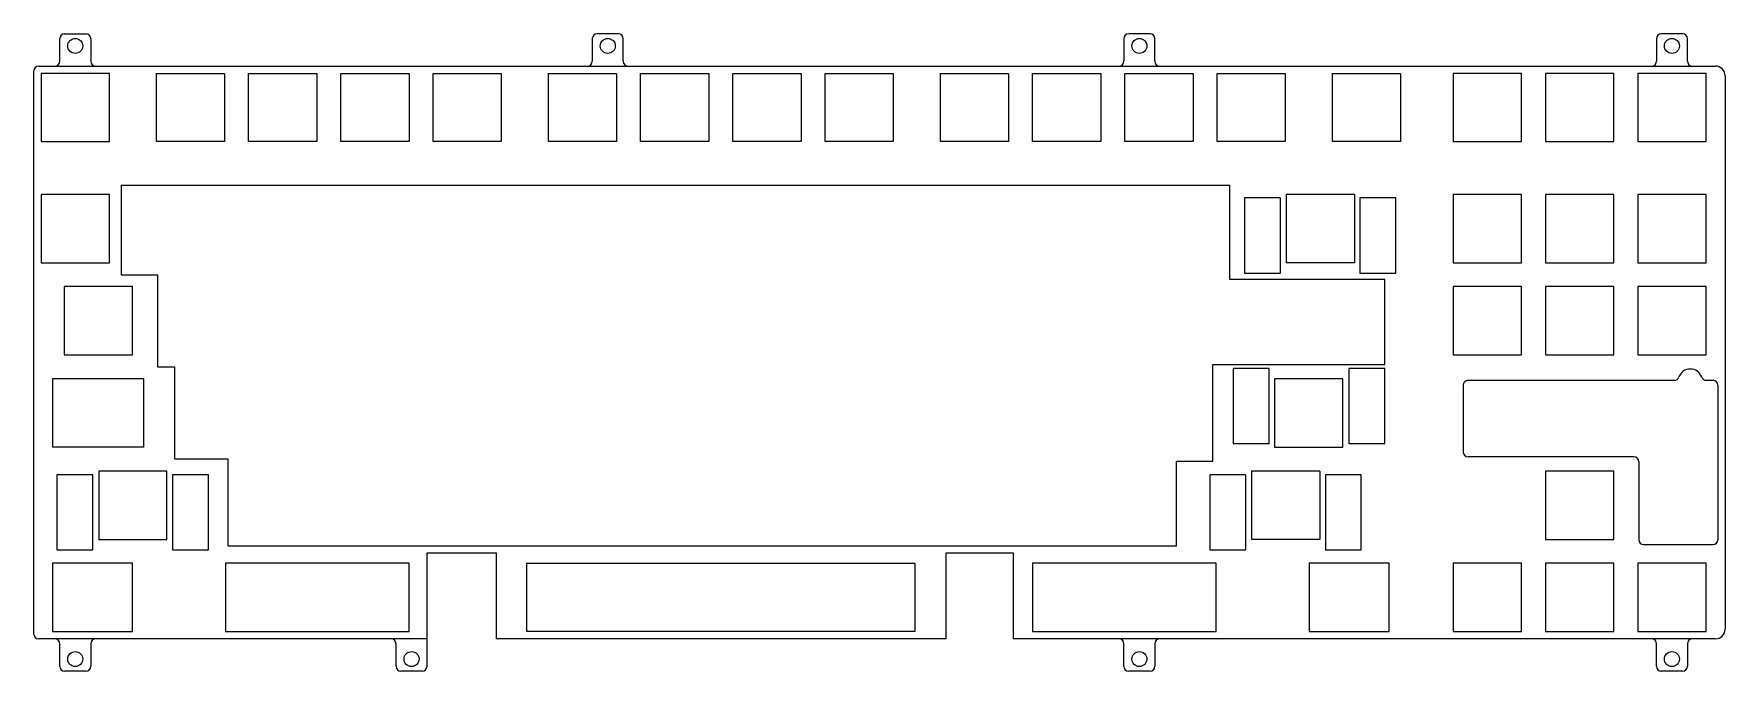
# Model space of a CAD drawing. Header units: millimetres. Extents: x 71 to 420, y 126 to 257.
import ezdxf

# ---------------------------------------------------------------- set-up
doc = ezdxf.new("R2010")
doc.units = ezdxf.units.MM
doc.header["$LTSCALE"] = 23.1
doc.layers.get('0').update_dxf_attribs({"linetype": 'CONTINUOUS'})
doc.layers.add('도면층1', color=1, linetype='CONTINUOUS')

msp = doc.modelspace()

# ---------------------------------------------------------------- linework, layer by layer
at = {"color": 7, "linetype": 'Continuous'}
for p, q in [((76.36, 251.72), (76.36, 256.39)), ((77.36, 257.39), (81.76, 257.39)), ((82.76, 256.39), (82.76, 251.72)), ((186.36, 256.39), (186.36, 251.72)), ((191.76, 257.39), (187.36, 257.39)), ((192.76, 251.72), (192.76, 256.39)), ((296.16, 256.39), (296.16, 251.72)), ((301.56, 257.39), (297.16, 257.39)), ((302.56, 251.72), (302.56, 256.39)), ((406.16, 256.39), (406.16, 251.72)), ((411.56, 257.39), (407.16, 257.39)), ((412.56, 251.72), (412.56, 256.39)), ((71.01, 133.42), (71.01, 249.72)), ((72.01, 250.72), (418.36, 250.72)), ((72.51, 249.22), (72.51, 235.12)), ((86.61, 249.22), (72.51, 249.22)), ((86.61, 235.12), (86.61, 249.22)), ((96.32, 235.12), (96.32, 249.22)), ((96.32, 249.22), (110.42, 249.22)), ((110.42, 249.22), (110.42, 235.12)), ((115.37, 235.12), (115.37, 249.22)), ((115.37, 249.22), (129.47, 249.22)), ((129.47, 249.22), (129.47, 235.12)), ((134.42, 235.12), (134.42, 249.22)), ((134.42, 249.22), (148.52, 249.22)), ((148.52, 249.22), (148.52, 235.12)), ((153.47, 235.12), (153.47, 249.22)), ((153.47, 249.22), (167.57, 249.22)), ((167.57, 249.22), (167.57, 235.12)), ((177.29, 235.12), (177.29, 249.22)), ((177.29, 249.22), (191.39, 249.22)), ((191.39, 249.22), (191.39, 235.12)), ((196.34, 235.12), (196.34, 249.22)), ((196.34, 249.22), (210.44, 249.22)), ((210.44, 249.22), (210.44, 235.12)), ((215.39, 235.12), (215.39, 249.22)), ((215.39, 249.22), (229.49, 249.22)), ((229.49, 249.22), (229.49, 235.12)), ((234.44, 235.12), (234.44, 249.22)), ((234.44, 249.22), (248.54, 249.22)), ((248.54, 249.22), (248.54, 235.12)), ((258.25, 235.12), (258.25, 249.22)), ((258.25, 249.22), (272.35, 249.22)), ((272.35, 249.22), (272.35, 235.12)), ((277.3, 235.12), (277.3, 249.22)), ((277.3, 249.22), (291.4, 249.22)), ((291.4, 249.22), (291.4, 235.12)), ((296.35, 235.12), (296.35, 249.22)), ((296.35, 249.22), (310.45, 249.22)), ((310.45, 249.22), (310.45, 235.12)), ((315.4, 249.22), (329.5, 249.22)), ((315.4, 235.12), (315.4, 249.22)), ((329.5, 249.22), (329.5, 235.12)), ((339.22, 249.22), (353.32, 249.22)), ((339.22, 235.12), (339.22, 249.22)), ((353.32, 249.22), (353.32, 235.12)), ((378.31, 249.22), (364.21, 249.22)), ((364.21, 249.22), (364.21, 235.12)), ((378.31, 235.12), (378.31, 249.22)), ((397.36, 249.22), (383.26, 249.22)), ((383.26, 249.22), (383.26, 235.12)), ((397.36, 235.12), (397.36, 249.22)), ((416.41, 249.22), (402.31, 249.22)), ((402.31, 249.22), (402.31, 235.12)), ((416.41, 235.12), (416.41, 249.22)), ((420.36, 248.72), (420.36, 134.42)), ((72.51, 235.12), (86.61, 235.12)), ((110.42, 235.12), (96.32, 235.12)), ((129.47, 235.12), (115.37, 235.12)), ((148.52, 235.12), (134.42, 235.12)), ((167.57, 235.12), (153.47, 235.12)), ((191.39, 235.12), (177.29, 235.12)), ((210.44, 235.12), (196.34, 235.12)), ((229.49, 235.12), (215.39, 235.12)), ((248.54, 235.12), (234.44, 235.12)), ((272.35, 235.12), (258.25, 235.12)), ((291.4, 235.12), (277.3, 235.12)), ((310.45, 235.12), (296.35, 235.12)), ((329.5, 235.12), (315.4, 235.12)), ((353.32, 235.12), (339.22, 235.12)), ((364.21, 235.12), (378.31, 235.12)), ((383.26, 235.12), (397.36, 235.12)), ((402.31, 235.12), (416.41, 235.12)), ((72.51, 224.22), (72.51, 210.12)), ((86.61, 224.22), (72.51, 224.22)), ((86.61, 210.12), (86.61, 224.22)), ((343.78, 224.22), (329.68, 224.22)), ((329.68, 224.22), (329.68, 210.12)), ((343.78, 224.22), (343.78, 210.12)), ((378.31, 224.22), (364.21, 224.22)), ((364.21, 224.22), (364.21, 210.12)), ((378.31, 210.12), (378.31, 224.22)), ((397.36, 224.22), (383.26, 224.22)), ((383.26, 224.22), (383.26, 210.12)), ((397.36, 210.12), (397.36, 224.22)), ((416.41, 224.22), (402.31, 224.22)), ((402.31, 224.22), (402.31, 210.12)), ((416.41, 210.12), (416.41, 224.22)), ((328.46, 223.48), (321.06, 223.48)), ((321.06, 223.48), (321.06, 207.98)), ((328.46, 223.48), (328.46, 207.98)), ((352.33, 223.48), (344.93, 223.48)), ((344.93, 223.48), (344.93, 207.98)), ((352.33, 207.98), (352.33, 223.48)), ((72.51, 210.12), (86.61, 210.12)), ((343.78, 210.12), (329.68, 210.12)), ((364.21, 210.12), (378.31, 210.12)), ((383.26, 210.12), (397.36, 210.12)), ((402.31, 210.12), (416.41, 210.12)), ((321.06, 207.98), (328.46, 207.98)), ((344.93, 207.98), (352.33, 207.98)), ((77.27, 205.17), (77.27, 191.07)), ((91.37, 205.17), (77.27, 205.17)), ((91.37, 191.07), (91.37, 205.17)), ((378.31, 205.17), (364.21, 205.17)), ((364.21, 205.17), (364.21, 191.07)), ((378.31, 191.07), (378.31, 205.17)), ((397.36, 205.17), (383.26, 205.17)), ((383.26, 205.17), (383.26, 191.07)), ((397.36, 191.07), (397.36, 205.17)), ((416.41, 205.17), (402.31, 205.17)), ((402.31, 205.17), (402.31, 191.07)), ((416.41, 191.07), (416.41, 205.17)), ((77.27, 191.07), (91.37, 191.07)), ((364.21, 191.07), (378.31, 191.07)), ((383.26, 191.07), (397.36, 191.07)), ((402.31, 191.07), (416.41, 191.07)), ((74.89, 186.12), (74.89, 172.02)), ((93.75, 186.12), (74.89, 186.12)), ((93.75, 172.02), (93.75, 186.12)), ((326.15, 188.26), (318.75, 188.26)), ((318.75, 188.26), (318.75, 172.76)), ((326.15, 172.76), (326.15, 188.26)), ((341.4, 186.12), (327.3, 186.12)), ((327.3, 186.12), (327.3, 172.02)), ((341.4, 172.02), (341.4, 186.12)), ((350.03, 188.26), (342.63, 188.26)), ((342.63, 188.26), (342.63, 172.76)), ((350.03, 172.76), (350.03, 188.26)), ((367.26, 185.82), (409.86, 185.82)), ((416.46, 185.82), (417.86, 185.82)), ((366.26, 184.82), (366.26, 171.02)), ((418.86, 184.82), (418.86, 152.89)), ((93.75, 172.02), (74.89, 172.02)), ((318.75, 172.76), (326.15, 172.76)), ((327.3, 172.02), (341.4, 172.02)), ((342.63, 172.76), (350.03, 172.76)), ((401.51, 170.02), (367.26, 170.02)), ((402.51, 169.02), (402.51, 152.89)), ((75.79, 166.33), (75.79, 150.83)), ((83.19, 166.33), (75.79, 166.33)), ((83.19, 150.83), (83.19, 166.33)), ((84.41, 167.07), (84.41, 152.97)), ((98.51, 167.07), (84.41, 167.07)), ((98.51, 152.97), (98.51, 167.07)), ((99.66, 166.33), (99.66, 150.83)), ((107.06, 166.33), (99.66, 166.33)), ((107.06, 150.83), (107.06, 166.33)), ((321.31, 166.33), (313.91, 166.33)), ((313.91, 166.33), (313.91, 150.83)), ((321.31, 166.33), (321.31, 150.83)), ((336.64, 167.07), (322.54, 167.07)), ((322.54, 167.07), (322.54, 152.97)), ((336.64, 167.07), (336.64, 152.97)), ((345.19, 166.33), (337.79, 166.33)), ((337.79, 166.33), (337.79, 150.83)), ((345.19, 150.83), (345.19, 166.33)), ((397.36, 167.07), (383.26, 167.07)), ((383.26, 167.07), (383.26, 152.97)), ((397.36, 152.97), (397.36, 167.07)), ((75.79, 150.83), (83.19, 150.83)), ((84.41, 152.97), (98.51, 152.97)), ((99.66, 150.83), (107.06, 150.83)), ((313.91, 150.83), (321.31, 150.83)), ((336.64, 152.97), (322.54, 152.97)), ((337.79, 150.83), (345.19, 150.83)), ((383.26, 152.97), (397.36, 152.97)), ((403.51, 151.89), (417.86, 151.89)), ((74.89, 148.02), (74.89, 133.92)), ((91.37, 148.02), (74.89, 148.02)), ((91.37, 133.92), (91.37, 148.02)), ((110.61, 148.02), (110.61, 133.92)), ((148.52, 148.02), (110.61, 148.02)), ((148.52, 133.92), (148.52, 148.02)), ((152.22, 126.75), (152.22, 150.22)), ((152.22, 150.22), (166.47, 150.22)), ((166.47, 150.22), (166.47, 132.42)), ((172.86, 133.92), (172.86, 148.02)), ((172.86, 148.02), (252.96, 148.02)), ((252.96, 148.02), (252.96, 133.92)), ((259.37, 150.22), (273.32, 150.22)), ((259.37, 150.22), (259.37, 132.42)), ((273.32, 150.22), (273.32, 132.42)), ((315.21, 148.02), (277.29, 148.02)), ((277.29, 148.02), (277.29, 133.92)), ((315.21, 133.92), (315.21, 148.02)), ((350.93, 148.02), (334.44, 148.02)), ((334.44, 148.02), (334.44, 133.92)), ((350.93, 133.92), (350.93, 148.02)), ((378.31, 148.02), (364.21, 148.02)), ((364.21, 148.02), (364.21, 133.92)), ((378.31, 133.92), (378.31, 148.02)), ((397.36, 148.02), (383.26, 148.02)), ((383.26, 148.02), (383.26, 133.92)), ((397.36, 133.92), (397.36, 148.02)), ((416.41, 148.02), (402.31, 148.02)), ((402.31, 148.02), (402.31, 133.92)), ((416.41, 133.92), (416.41, 148.02)), ((74.89, 133.92), (91.37, 133.92)), ((110.61, 133.92), (148.52, 133.92)), ((252.96, 133.92), (172.86, 133.92)), ((277.29, 133.92), (315.21, 133.92)), ((334.44, 133.92), (350.93, 133.92)), ((364.21, 133.92), (378.31, 133.92)), ((383.26, 133.92), (397.36, 133.92)), ((402.31, 133.92), (416.41, 133.92)), ((152.22, 132.42), (72.01, 132.42)), ((76.36, 126.75), (76.36, 131.42)), ((82.76, 131.42), (82.76, 126.75)), ((145.82, 126.75), (145.82, 131.42)), ((259.37, 132.42), (166.47, 132.42)), ((418.36, 132.42), (273.32, 132.42)), ((296.16, 126.75), (296.16, 131.42)), ((302.56, 131.42), (302.56, 126.75)), ((406.16, 126.75), (406.16, 131.42)), ((412.56, 131.42), (412.56, 126.75)), ((81.76, 125.75), (77.36, 125.75)), ((151.22, 125.75), (146.82, 125.75)), ((301.56, 125.75), (297.16, 125.75)), ((411.56, 125.75), (407.16, 125.75))]:
    msp.add_line(p, q, dxfattribs=at)
for centre in [(79.56, 254.89), (189.56, 254.89), (299.36, 254.89), (409.36, 254.89), (79.56, 128.25), (149.02, 128.25), (299.36, 128.25), (409.36, 128.25)]:
    msp.add_circle(centre, 1.55, dxfattribs=at)
for centre, radius, start, end in [((77.36, 256.39), 1, 90, 180), ((81.76, 256.39), 1, 0, 90), ((187.36, 256.39), 1, 90, 180), ((191.76, 256.39), 1, 0, 90), ((297.16, 256.39), 1, 90, 180), ((301.56, 256.39), 1, 0, 90), ((407.16, 256.39), 1, 90, 180), ((411.56, 256.39), 1, 0, 90), ((75.36, 251.72), 1, 270, 0), ((83.76, 251.72), 1, 180, 270), ((185.36, 251.72), 1, 270, 0), ((193.76, 251.72), 1, 180, 270), ((295.16, 251.72), 1, 270, 0), ((303.56, 251.72), 1, 180, 270), ((405.16, 251.72), 1, 270, 0), ((413.56, 251.72), 1, 180, 270), ((72.01, 249.72), 1, 90, 180), ((418.36, 248.72), 2, 0, 90), ((367.26, 184.82), 1, 90, 180), ((409.86, 186.82), 1, 270, 340.6011), ((413.16, 185.65), 2.5, 19.3989, 160.6011), ((416.46, 186.82), 1, 199.3989, 270), ((417.86, 184.82), 1, 0, 90), ((367.26, 171.02), 1, 180, 270), ((401.51, 169.02), 1, 0, 90), ((403.51, 152.89), 1, 180, 270), ((417.86, 152.89), 1, 270, 360), ((72.01, 133.42), 1, 180, 270), ((418.36, 134.42), 2, 270, 360), ((75.36, 131.42), 1, 0, 90), ((83.76, 131.42), 1, 90, 180), ((144.82, 131.42), 1, 0, 90), ((295.16, 131.42), 1, 0, 90), ((303.56, 131.42), 1, 90, 180), ((405.16, 131.42), 1, 0, 90), ((413.56, 131.42), 1, 90, 180), ((77.36, 126.75), 1, 180, 270), ((81.76, 126.75), 1, 270, 360), ((146.82, 126.75), 1, 180, 270), ((151.22, 126.75), 1, 270, 360), ((297.16, 126.75), 1, 180, 270), ((301.56, 126.75), 1, 270, 360), ((407.16, 126.75), 1, 180, 270), ((411.56, 126.75), 1, 270, 360)]:
    msp.add_arc(centre, radius, start, end, dxfattribs=at)
at = {"layer": '도면층1'}
for p, q in [((89.06, 226.12), (89.06, 207.62)), ((89.06, 226.12), (318.06, 226.12)), ((318.06, 206.62), (318.06, 226.12)), ((89.06, 207.62), (96.56, 207.62)), ((96.56, 207.62), (96.56, 188.62)), ((350.06, 206.62), (318.06, 206.62)), ((350.06, 189.12), (350.06, 206.62)), ((314.56, 169.12), (314.56, 189.12)), ((314.56, 189.12), (350.06, 189.12)), ((96.56, 188.62), (100.06, 188.62)), ((100.06, 188.62), (100.06, 169.62)), ((100.06, 169.62), (111.06, 169.62)), ((111.06, 169.62), (111.06, 151.62)), ((307.06, 151.62), (307.06, 169.12)), ((307.06, 169.12), (314.56, 169.12)), ((111.06, 151.62), (307.06, 151.62))]:
    msp.add_line(p, q, dxfattribs=at)

doc.saveas('drawing.dxf')
